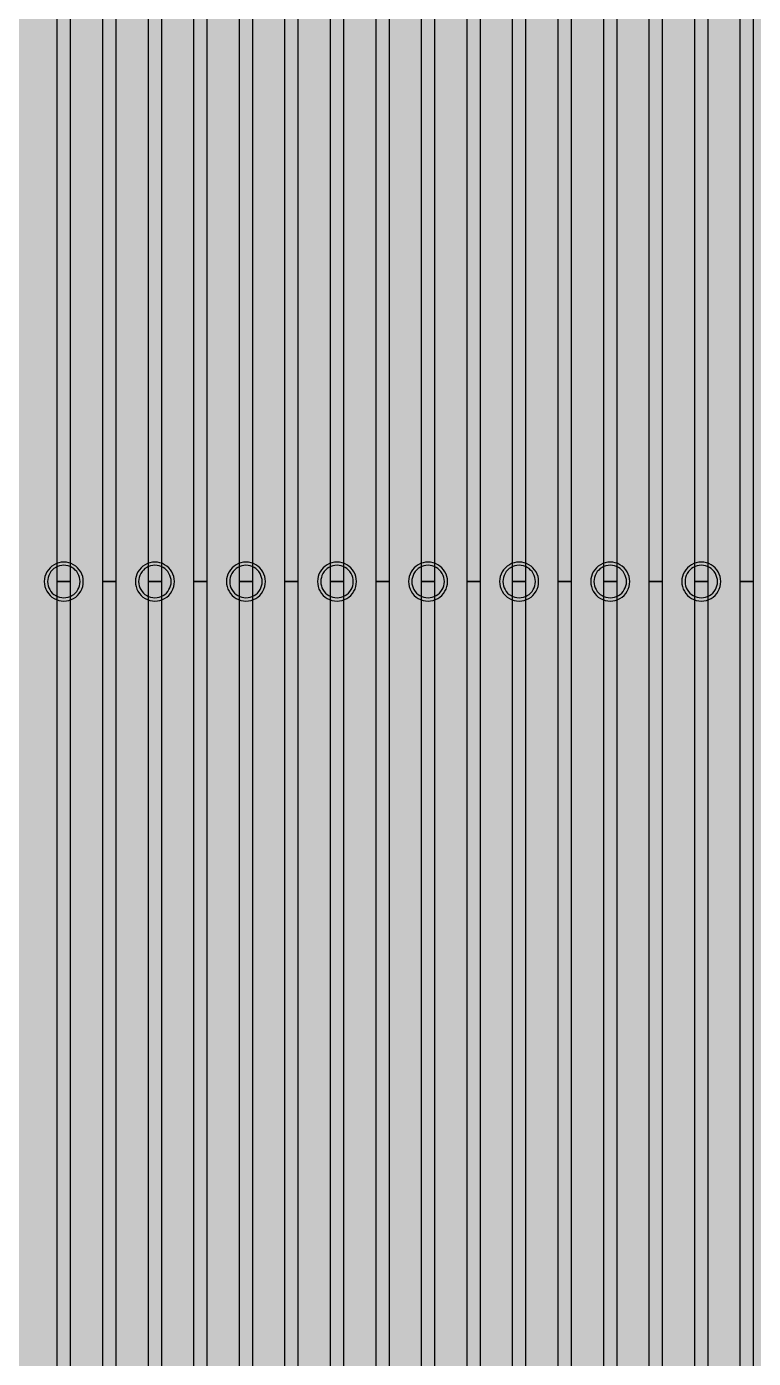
# Model space of a CAD drawing. Header units: metres. Extents: x -7231 to 10969, y -37556 to 1873.
# Drawn here: x 2965.8 to 3077.5, y -16751.3 to -16546.6 of the extents above; entities that cross this region are included whole.
import ezdxf

# ---------------------------------------------------------------- set-up
doc = ezdxf.new("R2010")
doc.units = ezdxf.units.M
for name, color, linetype in [('Metal1', 4, 'CONTINUOUS'), ('Metal2', 3, 'CONTINUOUS'), ('Polyimide', 7, 'CONTINUOUS')]:
    doc.layers.add(name, color=color, linetype=linetype)

msp = doc.modelspace()

# ---------------------------------------------------------------- hatches: boundary and pattern name
at = {"layer": 'Polyimide'}
msp.add_hatch(color=7, dxfattribs=at).paths.add_polyline_path([(4065.69, -468), (4066.67, -501.99), (4068.51, -535.99), (4071.41, -569.99), (4075.54, -603.99), (4081.04, -637.99), (4088.01, -671.99), (4096.52, -705.98), (4106.62, -739.98), (4118.33, -773.98), (4131.63, -807.98), (4146.49, -841.98), (4162.87, -875.98), (4180.68, -909.97), (4199.83, -943.97), (4220.22, -977.97), (4241.73, -1011.97), (4264.21, -1045.97), (4287.52, -1079.96), (4311.51, -1113.96), (4336.01, -1147.96), (4360.86, -1181.96), (4385.88, -1215.96), (4410.89, -1249.96), (4435.74, -1283.95), (4460.24, -1317.95), (4484.23, -1351.95), (4507.54, -1385.95), (4530.02, -1419.95), (4551.53, -1453.94), (4571.92, -1487.94), (4591.07, -1521.94), (4608.88, -1555.94), (4625.26, -1589.94), (4640.12, -1623.94), (4653.42, -1657.93), (4665.13, -1691.93), (4675.23, -1725.93), (4683.74, -1759.93), (4690.71, -1793.93), (4696.21, -1827.93), (4700.34, -1861.92), (4703.24, -1895.92), (4705.08, -1929.92), (4706.06, -1963.92), (4706.44, -1997.92), (4706.5, -2031.91), (4706.5, -4793.02), (4709.95, -4838.39), (4720.22, -4882.71), (4737.08, -4924.98), (4760.13, -4964.2), (4788.85, -4999.49), (4822.58, -5030.03), (4860.53, -5055.12), (4901.85, -5074.18), (4901.85, -5074.18), (4970.68, -5105.23), (5034.7, -5145.26), (5092.76, -5193.54), (5143.8, -5249.19), (5186.89, -5311.2), (5221.24, -5378.44), (5246.23, -5449.69), (5261.41, -5523.66), (5266.5, -5599), (5261.41, -5674.34), (5246.23, -5748.31), (5221.24, -5819.56), (5186.89, -5886.8), (5143.8, -5948.81), (5092.76, -6004.46), (5034.7, -6052.74), (4970.68, -6092.77), (4901.85, -6123.82), (4860.53, -6142.88), (4822.58, -6167.97), (4788.85, -6198.51), (4760.13, -6233.8), (4737.08, -6273.02), (4720.22, -6315.29), (4709.95, -6359.61), (4706.5, -6404.98), (4706.5, -9221.52), (4709.95, -9266.88), (4720.22, -9311.21), (4737.08, -9353.47), (4760.13, -9392.7), (4788.85, -9427.98), (4822.58, -9458.52), (4860.53, -9483.61), (4901.85, -9502.67), (4970.68, -9533.72), (5034.7, -9573.75), (5092.76, -9622.03), (5143.8, -9677.68), (5186.89, -9739.69), (5221.24, -9806.94), (5246.23, -9878.19), (5261.41, -9952.16), (5266.5, -10027.49), (5261.41, -10102.83), (5246.23, -10176.8), (5221.24, -10248.05), (5186.89, -10315.3), (5143.8, -10377.31), (5092.76, -10432.96), (5034.7, -10481.24), (4970.68, -10521.27), (4901.85, -10552.32), (4860.53, -10571.38), (4822.58, -10596.46), (4788.85, -10627), (4760.13, -10662.29), (4737.08, -10701.52), (4720.22, -10743.78), (4709.95, -10788.1), (4706.5, -10833.47), (4706.5, -13650.01), (4709.95, -13695.38), (4720.22, -13739.7), (4737.08, -13781.96), (4760.13, -13821.19), (4788.85, -13856.48), (4822.58, -13887.02), (4860.53, -13912.11), (4901.85, -13931.17), (4970.68, -13962.22), (5034.7, -14002.25), (5092.76, -14050.53), (5143.8, -14106.18), (5186.89, -14168.19), (5221.24, -14235.43), (5246.23, -14306.68), (5261.41, -14380.65), (5266.5, -14455.99), (5261.41, -14531.33), (5246.23, -14605.29), (5221.24, -14676.55), (5186.89, -14743.79), (5143.8, -14805.8), (5092.76, -14861.45), (5034.7, -14909.73), (4970.68, -14949.76), (4901.85, -14980.81), (4860.53, -14999.87), (4822.58, -15024.96), (4788.85, -15055.5), (4760.13, -15090.79), (4737.08, -15130.01), (4720.22, -15172.27), (4709.95, -15216.6), (4706.5, -15261.97), (4706.5, -15455.99), (4720.95, -15750.04), (4764.14, -16041.26), (4835.68, -16326.84), (4934.86, -16604.04), (5060.74, -16870.18), (5212.09, -17122.7), (5387.47, -17359.17), (5585.18, -17577.31), (5803.32, -17775.02), (6039.79, -17950.4), (6292.31, -18101.75), (6558.45, -18227.63), (6835.65, -18326.81), (7121.23, -18398.34), (7412.45, -18441.54), (7706.5, -18455.99), (9969.01, -18455.99), (10047.42, -18459.84), (10125.08, -18471.36), (10201.23, -18490.44), (10275.15, -18516.89), (10346.12, -18550.45), (10413.46, -18590.81), (10476.52, -18637.58), (10534.69, -18690.3), (10587.41, -18748.47), (10634.18, -18811.53), (10674.54, -18878.87), (10708.11, -18949.84), (10734.56, -19023.76), (10753.63, -19099.92), (10765.15, -19177.58), (10769.01, -19255.99), (10769.01, -20895.8), (10730.24, -20951.41), (10694.6, -21009.08), (10662.21, -21068.63), (10633.17, -21129.89), (10607.55, -21192.66), (10585.45, -21256.74), (10566.93, -21321.96), (10552.05, -21388.09), (10540.84, -21454.95), (10533.35, -21522.33), (10529.6, -21590.02), (10529.6, -21657.81), (10533.35, -21725.5), (10540.84, -21792.87), (10552.05, -21859.73), (10566.93, -21925.87), (10585.45, -21991.08), (10607.55, -22055.17), (10633.17, -22117.94), (10662.21, -22179.19), (10694.6, -22238.74), (10730.24, -22296.41), (10769.01, -22352.03), (10769.01, -32454.24), (10728.74, -32510.49), (10691.72, -32568.92), (10658.05, -32629.35), (10627.85, -32691.58), (10601.2, -32755.42), (10578.21, -32820.67), (10558.93, -32887.1), (10543.44, -32954.52), (10531.77, -33022.71), (10523.97, -33091.44), (10520.07, -33160.51), (10520.07, -33229.69), (10523.97, -33298.75), (10531.77, -33367.49), (10543.44, -33435.67), (10558.93, -33503.09), (10578.21, -33569.53), (10601.2, -33634.77), (10627.85, -33698.61), (10658.05, -33760.85), (10691.72, -33821.28), (10728.74, -33879.71), (10769.01, -33935.96), (10769.01, -36556), (10765.15, -36634.41), (10753.63, -36712.07), (10734.56, -36788.23), (10708.11, -36862.15), (10674.54, -36933.12), (10634.18, -37000.46), (10587.41, -37063.51), (10534.69, -37121.69), (10476.52, -37174.41), (10413.46, -37221.18), (10346.12, -37261.54), (10275.15, -37295.1), (10201.23, -37321.55), (10125.08, -37340.63), (10047.42, -37352.15), (9969.01, -37356), (-6231.01, -37356), (-6309.42, -37352.15), (-6387.08, -37340.63), (-6463.23, -37321.55), (-6537.15, -37295.1), (-6608.12, -37261.54), (-6675.46, -37221.18), (-6738.52, -37174.41), (-6796.69, -37121.69), (-6849.41, -37063.51), (-6896.18, -37000.46), (-6936.54, -36933.12), (-6970.11, -36862.15), (-6996.56, -36788.23), (-7015.63, -36712.07), (-7027.15, -36634.41), (-7031.01, -36556), (-7031.01, -33936), (-6990.74, -33879.75), (-6953.7, -33821.31), (-6920.03, -33760.88), (-6889.82, -33698.64), (-6863.18, -33634.8), (-6840.18, -33569.55), (-6820.9, -33503.11), (-6805.4, -33435.69), (-6793.74, -33367.49), (-6785.94, -33298.75), (-6782.03, -33229.68), (-6782.03, -33160.5), (-6785.94, -33091.43), (-6793.74, -33022.69), (-6805.4, -32954.5), (-6820.9, -32887.07), (-6840.18, -32820.63), (-6863.18, -32755.39), (-6889.82, -32691.54), (-6920.03, -32629.3), (-6953.7, -32568.87), (-6990.74, -32510.43), (-7031.01, -32454.18), (-7031.01, -22364.83), (-6990.74, -22308.58), (-6953.7, -22250.14), (-6920.03, -22189.71), (-6889.82, -22127.47), (-6863.18, -22063.62), (-6840.18, -21998.38), (-6820.9, -21931.94), (-6805.4, -21864.51), (-6793.74, -21796.32), (-6785.94, -21727.58), (-6782.03, -21658.51), (-6782.03, -21589.33), (-6785.94, -21520.26), (-6793.74, -21451.52), (-6805.4, -21383.32), (-6820.9, -21315.9), (-6840.18, -21249.46), (-6863.18, -21184.21), (-6889.82, -21120.37), (-6920.03, -21058.13), (-6953.7, -20997.7), (-6990.74, -20939.26), (-7031.01, -20883.01), (-7031.01, -19255.99), (-7027.15, -19177.58), (-7015.63, -19099.92), (-6996.56, -19023.76), (-6970.11, -18949.84), (-6936.54, -18878.87), (-6896.18, -18811.53), (-6849.41, -18748.47), (-6796.69, -18690.3), (-6738.52, -18637.58), (-6675.46, -18590.81), (-6608.12, -18550.45), (-6537.15, -18516.89), (-6463.23, -18490.44), (-6387.08, -18471.36), (-6309.42, -18459.84), (-6231.01, -18455.99), (-3968.5, -18455.99), (-3674.45, -18441.54), (-3383.23, -18398.34), (-3097.65, -18326.81), (-2820.45, -18227.63), (-2554.31, -18101.75), (-2301.79, -17950.4), (-2065.32, -17775.02), (-1847.18, -17577.31), (-1649.47, -17359.17), (-1474.09, -17122.7), (-1322.74, -16870.18), (-1196.86, -16604.04), (-1097.68, -16326.84), (-1026.14, -16041.26), (-982.95, -15750.04), (-968.5, -15455.99), (-968.5, -15261.97), (-971.95, -15216.6), (-982.22, -15172.27), (-999.08, -15130.01), (-1022.13, -15090.79), (-1050.85, -15055.5), (-1084.58, -15024.96), (-1122.53, -14999.87), (-1163.85, -14980.81), (-1232.68, -14949.76), (-1296.7, -14909.73), (-1354.76, -14861.45), (-1405.8, -14805.8), (-1448.89, -14743.79), (-1483.24, -14676.55), (-1508.23, -14605.29), (-1523.41, -14531.33), (-1528.5, -14455.99), (-1523.41, -14380.65), (-1508.23, -14306.68), (-1483.24, -14235.43), (-1448.89, -14168.19), (-1405.8, -14106.18), (-1354.76, -14050.53), (-1296.7, -14002.25), (-1232.68, -13962.22), (-1163.85, -13931.17), (-1122.53, -13912.11), (-1084.58, -13887.02), (-1050.85, -13856.48), (-1022.13, -13821.19), (-999.08, -13781.96), (-982.22, -13739.7), (-971.95, -13695.38), (-968.5, -13650.01), (-968.5, -12309.64), (-971.95, -12264.27), (-982.22, -12219.94), (-999.08, -12177.68), (-1022.13, -12138.46), (-1050.85, -12103.17), (-1084.58, -12072.63), (-1122.53, -12047.54), (-1163.85, -12028.48), (-1232.68, -11997.43), (-1296.7, -11957.4), (-1354.76, -11909.12), (-1405.8, -11853.47), (-1448.89, -11791.46), (-1483.24, -11724.22), (-1508.23, -11652.96), (-1523.41, -11579), (-1528.5, -11503.66), (-1523.41, -11428.32), (-1508.23, -11354.35), (-1483.24, -11283.1), (-1448.89, -11215.86), (-1405.8, -11153.85), (-1354.76, -11098.2), (-1296.7, -11049.92), (-1232.68, -11009.89), (-1163.85, -10978.84), (-1122.53, -10959.78), (-1084.58, -10934.69), (-1050.85, -10904.15), (-1022.13, -10868.86), (-999.08, -10829.63), (-982.22, -10787.37), (-971.95, -10743.05), (-968.5, -10697.68), (-968.5, -9357.31), (-971.95, -9311.94), (-982.22, -9267.62), (-999.08, -9225.35), (-1022.13, -9186.13), (-1050.85, -9150.84), (-1084.58, -9120.3), (-1122.53, -9095.21), (-1163.85, -9076.15), (-1163.85, -9076.15), (-1232.68, -9045.1), (-1296.7, -9005.07), (-1354.76, -8956.79), (-1405.8, -8901.14), (-1448.89, -8839.13), (-1483.24, -8771.89), (-1508.23, -8700.64), (-1523.41, -8626.67), (-1528.5, -8551.33), (-1523.41, -8475.99), (-1508.23, -8402.02), (-1483.24, -8330.77), (-1448.89, -8263.53), (-1405.8, -8201.52), (-1354.76, -8145.87), (-1296.7, -8097.59), (-1232.68, -8057.56), (-1163.85, -8026.51), (-1163.85, -8026.51), (-1122.53, -8007.45), (-1084.58, -7982.36), (-1050.85, -7951.82), (-1022.13, -7916.53), (-999.08, -7877.31), (-982.22, -7835.04), (-971.95, -7790.72), (-968.5, -7745.35), (-968.5, -6404.98), (-971.95, -6359.61), (-982.22, -6315.29), (-999.08, -6273.02), (-1022.13, -6233.8), (-1050.85, -6198.51), (-1084.58, -6167.97), (-1122.53, -6142.88), (-1163.85, -6123.82), (-1163.85, -6123.82), (-1232.68, -6092.77), (-1296.7, -6052.74), (-1354.76, -6004.46), (-1405.8, -5948.81), (-1448.89, -5886.8), (-1483.24, -5819.56), (-1508.23, -5748.31), (-1523.41, -5674.34), (-1528.5, -5599), (-1523.41, -5523.66), (-1508.23, -5449.69), (-1483.24, -5378.44), (-1448.89, -5311.2), (-1405.8, -5249.19), (-1354.76, -5193.54), (-1296.7, -5145.26), (-1232.68, -5105.23), (-1163.85, -5074.18), (-1163.85, -5074.18), (-1122.53, -5055.12), (-1084.58, -5030.03), (-1050.85, -4999.49), (-1022.13, -4964.2), (-999.08, -4924.98), (-982.22, -4882.71), (-971.95, -4838.39), (-968.5, -4793.02), (-968.5, -2031.91), (-968.44, -1997.92), (-968.06, -1963.92), (-967.05, -1929.92), (-965.18, -1895.92), (-962.22, -1861.92), (-958.01, -1827.93), (-952.41, -1793.93), (-945.31, -1759.93), (-936.64, -1725.93), (-926.35, -1691.93), (-914.43, -1657.93), (-900.88, -1623.94), (-885.74, -1589.94), (-869.05, -1555.94), (-850.91, -1521.94), (-831.4, -1487.94), (-810.63, -1453.94), (-788.72, -1419.95), (-765.82, -1385.95), (-742.07, -1351.95), (-717.63, -1317.95), (-692.67, -1283.95), (-667.36, -1249.96), (-641.88, -1215.96), (-616.39, -1181.96), (-591.08, -1147.96), (-566.12, -1113.96), (-541.68, -1079.96), (-517.93, -1045.97), (-495.03, -1011.97), (-473.12, -977.97), (-452.35, -943.97), (-432.84, -909.97), (-414.7, -875.98), (-398.01, -841.98), (-382.87, -807.98), (-369.32, -773.98), (-357.4, -739.98), (-347.11, -705.98), (-338.44, -671.99), (-331.34, -637.99), (-325.74, -603.99), (-321.53, -569.99), (-318.57, -535.99), (-316.7, -501.99), (-315.69, -468), (-315.31, -434), (-315.25, -400), (-315.25, 401), (-315.25, 451), (-315.25, 1644), (-270.25, 1644), (-270.03, 1637.13), (-269.35, 1630.29), (-268.23, 1623.52), (-266.67, 1616.82), (-264.68, 1610.25), (-262.26, 1603.82), (-259.42, 1597.56), (-256.18, 1591.5), (-252.55, 1585.67), (-248.55, 1580.08), (-244.19, 1574.77), (-239.5, 1569.75), (-234.48, 1565.06), (-229.17, 1560.7), (-223.58, 1556.7), (-217.75, 1553.07), (-211.69, 1549.83), (-205.43, 1546.99), (-199, 1544.57), (-192.43, 1542.58), (-185.73, 1541.02), (-178.96, 1539.9), (-172.12, 1539.22), (-165.25, 1539), (-158.38, 1539.22), (-151.54, 1539.9), (-144.77, 1541.02), (-138.07, 1542.58), (-131.5, 1544.57), (-125.07, 1546.99), (-118.81, 1549.83), (-112.75, 1553.07), (-106.92, 1556.7), (-101.33, 1560.7), (-96.02, 1565.06), (-91, 1569.75), (-86.31, 1574.77), (-81.95, 1580.08), (-77.95, 1585.67), (-74.32, 1591.5), (-71.08, 1597.56), (-68.24, 1603.82), (-65.82, 1610.25), (-63.83, 1616.82), (-62.27, 1623.52), (-61.15, 1630.29), (-60.47, 1637.13), (-60.25, 1644), (1853, 1644), (1853, 1573), (3815.25, 1573), (3815.46, 1579.54), (3816.11, 1586.05), (3817.17, 1592.51), (3818.66, 1598.88), (3820.56, 1605.14), (3822.86, 1611.27), (3825.56, 1617.23), (3828.65, 1623), (3832.1, 1628.56), (3835.91, 1633.88), (3840.07, 1638.93), (3844.54, 1643.71), (3849.32, 1648.18), (3854.37, 1652.34), (3859.69, 1656.15), (3865.25, 1659.6), (3871.02, 1662.69), (3876.98, 1665.39), (3883.11, 1667.69), (3889.37, 1669.59), (3895.74, 1671.08), (3902.2, 1672.14), (3908.71, 1672.79), (3915.25, 1673), (3921.79, 1672.79), (3928.3, 1672.14), (3934.76, 1671.08), (3941.13, 1669.59), (3947.39, 1667.69), (3953.52, 1665.39), (3959.48, 1662.69), (3965.25, 1659.6), (3970.81, 1656.15), (3976.13, 1652.34), (3981.18, 1648.18), (3985.96, 1643.71), (3990.43, 1638.93), (3994.59, 1633.88), (3998.4, 1628.56), (4001.85, 1623), (4004.94, 1617.23), (4007.64, 1611.27), (4009.94, 1605.14), (4011.84, 1598.88), (4013.33, 1592.51), (4014.39, 1586.05), (4015.04, 1579.54), (4015.25, 1573), (4065.25, 1573), (4065.25, 451), (4065.25, 401), (4065.25, -400), (4065.31, -434), (4065.69, -468)])

# ---------------------------------------------------------------- linework, layer by layer
at = {"layer": 'Metal1'}
for points in [[(2972.5, -2031.76), (2972.5, -16631.91), (2970.5, -16631.91), (2970.5, -2032.07)], [(2979.5, -2031.76), (2979.5, -16631.91), (2977.5, -16631.91), (2977.5, -2032.07)], [(2986.5, -2031.76), (2986.5, -16631.91), (2984.5, -16631.91), (2984.5, -2032.07)], [(2993.5, -2031.76), (2993.5, -16631.91), (2991.5, -16631.91), (2991.5, -2032.07)], [(3000.5, -2031.76), (3000.5, -16631.91), (2998.5, -16631.91), (2998.5, -2032.07)], [(3007.5, -2031.76), (3007.5, -16631.91), (3005.5, -16631.91), (3005.5, -2032.07)], [(3014.5, -2031.75), (3014.5, -16631.91), (3012.5, -16631.91), (3012.5, -2032.08)], [(3021.5, -2031.75), (3021.5, -16631.91), (3019.5, -16631.91), (3019.5, -2032.08)], [(3028.5, -2031.75), (3028.5, -16631.91), (3026.5, -16631.91), (3026.5, -2032.08)], [(3035.5, -2031.75), (3035.5, -16631.91), (3033.5, -16631.91), (3033.5, -2032.08)], [(3042.5, -2031.75), (3042.5, -16631.91), (3040.5, -16631.91), (3040.5, -2032.08)], [(3049.5, -2031.75), (3049.5, -16631.91), (3047.5, -16631.91), (3047.5, -2032.08)], [(3056.5, -2031.75), (3056.5, -16631.91), (3054.5, -16631.91), (3054.5, -2032.08)], [(3063.5, -2031.75), (3063.5, -16631.91), (3061.5, -16631.91), (3061.5, -2032.08)], [(3070.5, -2031.75), (3070.5, -16631.91), (3068.5, -16631.91), (3068.5, -2032.08)], [(3077.5, -2031.75), (3077.5, -16631.91), (3075.5, -16631.91), (3075.5, -2032.08)], [(2907.06, -17789.01), (2917.14, -17766.51), (2927.21, -17744.01), (2937.29, -17721.51), (2947.36, -17699.01), (2957.44, -17676.51), (2967.51, -17654.01), (2973.51, -17640.6), (2977.5, -17621.95), (2977.5, -16631.91), (2979.5, -16631.91), (2979.5, -17622.16), (2975.43, -17641.23), (2969.34, -17654.82), (2959.26, -17677.32), (2949.19, -17699.83), (2939.11, -17722.33), (2929.04, -17744.83), (2918.96, -17767.33), (2908.89, -17789.83)], [(2920.17, -17789.01), (2930.38, -17766.51), (2940.58, -17744.01), (2950.78, -17721.5), (2960.98, -17699), (2971.18, -17676.5), (2981.39, -17654), (2987.46, -17640.6), (2991.5, -17621.93), (2991.5, -16631.91), (2993.5, -16631.91), (2993.5, -17622.14), (2989.37, -17641.23), (2983.21, -17654.83), (2973.01, -17677.33), (2962.8, -17699.83), (2952.6, -17722.33), (2942.4, -17744.83), (2932.2, -17767.33), (2921.99, -17789.83)], [(2933.29, -17789), (2943.61, -17766.5), (2953.94, -17744), (2964.27, -17721.5), (2974.6, -17699), (2984.93, -17676.5), (2995.26, -17654), (3001.41, -17640.6), (3005.5, -17621.9), (3005.5, -16631.91), (3007.5, -16631.91), (3007.5, -17622.12), (3003.32, -17641.23), (2997.08, -17654.83), (2986.75, -17677.33), (2976.42, -17699.83), (2966.09, -17722.33), (2955.76, -17744.84), (2945.43, -17767.34), (2935.1, -17789.84)], [(2946.4, -17789), (2956.85, -17766.5), (2967.31, -17744), (2977.77, -17721.5), (2988.22, -17699), (2998.68, -17676.49), (3009.14, -17653.99), (3015.36, -17640.59), (3019.5, -17621.88), (3019.5, -16631.91), (3021.5, -16631.91), (3021.5, -17622.1), (3017.27, -17641.24), (3010.95, -17654.84), (3000.49, -17677.34), (2990.04, -17699.84), (2979.58, -17722.34), (2969.12, -17744.84), (2958.67, -17767.34), (2948.21, -17789.84)], [(2959.51, -17788.99), (2970.09, -17766.49), (2980.68, -17743.99), (2991.26, -17721.49), (3001.84, -17698.99), (3012.43, -17676.49), (3023.01, -17653.99), (3029.31, -17640.59), (3033.5, -17621.86), (3033.5, -16631.91), (3035.5, -16631.91), (3035.5, -17622.08), (3031.22, -17641.24), (3024.82, -17654.84), (3014.24, -17677.34), (3003.65, -17699.84), (2993.07, -17722.34), (2982.49, -17744.84), (2971.9, -17767.34), (2961.32, -17789.85)], [(2972.62, -17788.99), (2983.33, -17766.49), (2994.04, -17743.99), (3004.75, -17721.49), (3015.46, -17698.99), (3026.18, -17676.49), (3036.89, -17653.99), (3043.26, -17640.59), (3047.5, -17621.84), (3047.5, -16631.91), (3049.5, -16631.91), (3049.5, -17622.06), (3045.17, -17641.24), (3038.69, -17654.85), (3027.98, -17677.35), (3017.27, -17699.85), (3006.56, -17722.35), (2995.85, -17744.85), (2985.14, -17767.35), (2974.43, -17789.85)], [(2985.73, -17788.99), (2996.57, -17766.48), (3007.41, -17743.98), (3018.25, -17721.48), (3029.09, -17698.98), (3039.92, -17676.48), (3050.76, -17653.98), (3057.21, -17640.58), (3061.5, -17621.81), (3061.5, -16631.91), (3063.5, -16631.91), (3063.5, -17622.04), (3059.11, -17641.25), (3052.56, -17654.85), (3041.72, -17677.35), (3030.89, -17699.85), (3020.05, -17722.35), (3009.21, -17744.85), (2998.37, -17767.35), (2987.54, -17789.85)], [(2998.85, -17788.98), (3009.81, -17766.48), (3020.78, -17743.98), (3031.74, -17721.48), (3042.71, -17698.98), (3053.67, -17676.48), (3064.64, -17653.98), (3071.17, -17640.58), (3075.5, -17621.79), (3075.5, -16631.91), (3077.5, -16631.91), (3077.5, -17622.02), (3073.06, -17641.25), (3066.43, -17654.85), (3055.47, -17677.35), (3044.5, -17699.85), (3033.54, -17722.36), (3022.57, -17744.86), (3011.61, -17767.36), (3000.64, -17789.86)]]:
    msp.add_lwpolyline(points, dxfattribs=at)
for points in [[(2974.5, -16631.91), (2974.47, -16631.52), (2974.4, -16631.14), (2974.27, -16630.77), (2974.1, -16630.41), (2973.88, -16630.09), (2973.62, -16629.79), (2973.33, -16629.53), (2973, -16629.32), (2972.65, -16629.14), (2972.28, -16629.02), (2971.89, -16628.94), (2971.5, -16628.91), (2971.11, -16628.94), (2970.72, -16629.02), (2970.35, -16629.14), (2970, -16629.32), (2969.67, -16629.53), (2969.38, -16629.79), (2969.12, -16630.09), (2968.9, -16630.41), (2968.73, -16630.77), (2968.6, -16631.14), (2968.53, -16631.52), (2968.5, -16631.91), (2968.53, -16632.31), (2968.6, -16632.69), (2968.73, -16633.06), (2968.9, -16633.41), (2969.12, -16633.74), (2969.38, -16634.04), (2969.67, -16634.29), (2970, -16634.51), (2970.35, -16634.69), (2970.72, -16634.81), (2971.11, -16634.89), (2971.5, -16634.91), (2971.89, -16634.89), (2972.28, -16634.81), (2972.65, -16634.69), (2973, -16634.51), (2973.33, -16634.29), (2973.62, -16634.04), (2973.88, -16633.74), (2974.1, -16633.41), (2974.27, -16633.06), (2974.4, -16632.69), (2974.47, -16632.31), (2974.5, -16631.91)], [(2988.5, -16631.91), (2988.47, -16631.52), (2988.4, -16631.14), (2988.27, -16630.77), (2988.1, -16630.41), (2987.88, -16630.09), (2987.62, -16629.79), (2987.33, -16629.53), (2987, -16629.32), (2986.65, -16629.14), (2986.28, -16629.02), (2985.89, -16628.94), (2985.5, -16628.91), (2985.11, -16628.94), (2984.72, -16629.02), (2984.35, -16629.14), (2984, -16629.32), (2983.67, -16629.53), (2983.38, -16629.79), (2983.12, -16630.09), (2982.9, -16630.41), (2982.73, -16630.77), (2982.6, -16631.14), (2982.53, -16631.52), (2982.5, -16631.91), (2982.53, -16632.31), (2982.6, -16632.69), (2982.73, -16633.06), (2982.9, -16633.41), (2983.12, -16633.74), (2983.38, -16634.04), (2983.67, -16634.29), (2984, -16634.51), (2984.35, -16634.69), (2984.72, -16634.81), (2985.11, -16634.89), (2985.5, -16634.91), (2985.89, -16634.89), (2986.28, -16634.81), (2986.65, -16634.69), (2987, -16634.51), (2987.33, -16634.29), (2987.62, -16634.04), (2987.88, -16633.74), (2988.1, -16633.41), (2988.27, -16633.06), (2988.4, -16632.69), (2988.47, -16632.31), (2988.5, -16631.91)], [(3002.5, -16631.91), (3002.47, -16631.52), (3002.4, -16631.14), (3002.27, -16630.77), (3002.1, -16630.41), (3001.88, -16630.09), (3001.62, -16629.79), (3001.33, -16629.53), (3001, -16629.32), (3000.65, -16629.14), (3000.28, -16629.02), (2999.89, -16628.94), (2999.5, -16628.91), (2999.11, -16628.94), (2998.72, -16629.02), (2998.35, -16629.14), (2998, -16629.32), (2997.67, -16629.53), (2997.38, -16629.79), (2997.12, -16630.09), (2996.9, -16630.41), (2996.73, -16630.77), (2996.6, -16631.14), (2996.53, -16631.52), (2996.5, -16631.91), (2996.53, -16632.31), (2996.6, -16632.69), (2996.73, -16633.06), (2996.9, -16633.41), (2997.12, -16633.74), (2997.38, -16634.04), (2997.67, -16634.29), (2998, -16634.51), (2998.35, -16634.69), (2998.72, -16634.81), (2999.11, -16634.89), (2999.5, -16634.91), (2999.89, -16634.89), (3000.28, -16634.81), (3000.65, -16634.69), (3001, -16634.51), (3001.33, -16634.29), (3001.62, -16634.04), (3001.88, -16633.74), (3002.1, -16633.41), (3002.27, -16633.06), (3002.4, -16632.69), (3002.47, -16632.31), (3002.5, -16631.91)], [(3016.5, -16631.91), (3016.47, -16631.52), (3016.4, -16631.14), (3016.27, -16630.77), (3016.1, -16630.41), (3015.88, -16630.09), (3015.62, -16629.79), (3015.33, -16629.53), (3015, -16629.32), (3014.65, -16629.14), (3014.28, -16629.02), (3013.89, -16628.94), (3013.5, -16628.91), (3013.11, -16628.94), (3012.72, -16629.02), (3012.35, -16629.14), (3012, -16629.32), (3011.67, -16629.53), (3011.38, -16629.79), (3011.12, -16630.09), (3010.9, -16630.41), (3010.73, -16630.77), (3010.6, -16631.14), (3010.53, -16631.52), (3010.5, -16631.91), (3010.53, -16632.31), (3010.6, -16632.69), (3010.73, -16633.06), (3010.9, -16633.41), (3011.12, -16633.74), (3011.38, -16634.04), (3011.67, -16634.29), (3012, -16634.51), (3012.35, -16634.69), (3012.72, -16634.81), (3013.11, -16634.89), (3013.5, -16634.91), (3013.89, -16634.89), (3014.28, -16634.81), (3014.65, -16634.69), (3015, -16634.51), (3015.33, -16634.29), (3015.62, -16634.04), (3015.88, -16633.74), (3016.1, -16633.41), (3016.27, -16633.06), (3016.4, -16632.69), (3016.47, -16632.31), (3016.5, -16631.91)], [(3030.5, -16631.91), (3030.47, -16631.52), (3030.4, -16631.14), (3030.27, -16630.77), (3030.1, -16630.41), (3029.88, -16630.09), (3029.62, -16629.79), (3029.33, -16629.53), (3029, -16629.32), (3028.65, -16629.14), (3028.28, -16629.02), (3027.89, -16628.94), (3027.5, -16628.91), (3027.11, -16628.94), (3026.72, -16629.02), (3026.35, -16629.14), (3026, -16629.32), (3025.67, -16629.53), (3025.38, -16629.79), (3025.12, -16630.09), (3024.9, -16630.41), (3024.73, -16630.77), (3024.6, -16631.14), (3024.53, -16631.52), (3024.5, -16631.91), (3024.53, -16632.31), (3024.6, -16632.69), (3024.73, -16633.06), (3024.9, -16633.41), (3025.12, -16633.74), (3025.38, -16634.04), (3025.67, -16634.29), (3026, -16634.51), (3026.35, -16634.69), (3026.72, -16634.81), (3027.11, -16634.89), (3027.5, -16634.91), (3027.89, -16634.89), (3028.28, -16634.81), (3028.65, -16634.69), (3029, -16634.51), (3029.33, -16634.29), (3029.62, -16634.04), (3029.88, -16633.74), (3030.1, -16633.41), (3030.27, -16633.06), (3030.4, -16632.69), (3030.47, -16632.31), (3030.5, -16631.91)], [(3044.5, -16631.91), (3044.47, -16631.52), (3044.4, -16631.14), (3044.27, -16630.77), (3044.1, -16630.41), (3043.88, -16630.09), (3043.62, -16629.79), (3043.33, -16629.53), (3043, -16629.32), (3042.65, -16629.14), (3042.28, -16629.02), (3041.89, -16628.94), (3041.5, -16628.91), (3041.11, -16628.94), (3040.72, -16629.02), (3040.35, -16629.14), (3040, -16629.32), (3039.67, -16629.53), (3039.38, -16629.79), (3039.12, -16630.09), (3038.9, -16630.41), (3038.73, -16630.77), (3038.6, -16631.14), (3038.53, -16631.52), (3038.5, -16631.91), (3038.53, -16632.31), (3038.6, -16632.69), (3038.73, -16633.06), (3038.9, -16633.41), (3039.12, -16633.74), (3039.38, -16634.04), (3039.67, -16634.29), (3040, -16634.51), (3040.35, -16634.69), (3040.72, -16634.81), (3041.11, -16634.89), (3041.5, -16634.91), (3041.89, -16634.89), (3042.28, -16634.81), (3042.65, -16634.69), (3043, -16634.51), (3043.33, -16634.29), (3043.62, -16634.04), (3043.88, -16633.74), (3044.1, -16633.41), (3044.27, -16633.06), (3044.4, -16632.69), (3044.47, -16632.31), (3044.5, -16631.91)], [(3058.5, -16631.91), (3058.47, -16631.52), (3058.4, -16631.14), (3058.27, -16630.77), (3058.1, -16630.41), (3057.88, -16630.09), (3057.62, -16629.79), (3057.33, -16629.53), (3057, -16629.32), (3056.65, -16629.14), (3056.28, -16629.02), (3055.89, -16628.94), (3055.5, -16628.91), (3055.11, -16628.94), (3054.72, -16629.02), (3054.35, -16629.14), (3054, -16629.32), (3053.67, -16629.53), (3053.38, -16629.79), (3053.12, -16630.09), (3052.9, -16630.41), (3052.73, -16630.77), (3052.6, -16631.14), (3052.53, -16631.52), (3052.5, -16631.91), (3052.53, -16632.31), (3052.6, -16632.69), (3052.73, -16633.06), (3052.9, -16633.41), (3053.12, -16633.74), (3053.38, -16634.04), (3053.67, -16634.29), (3054, -16634.51), (3054.35, -16634.69), (3054.72, -16634.81), (3055.11, -16634.89), (3055.5, -16634.91), (3055.89, -16634.89), (3056.28, -16634.81), (3056.65, -16634.69), (3057, -16634.51), (3057.33, -16634.29), (3057.62, -16634.04), (3057.88, -16633.74), (3058.1, -16633.41), (3058.27, -16633.06), (3058.4, -16632.69), (3058.47, -16632.31), (3058.5, -16631.91)], [(3072.5, -16631.91), (3072.47, -16631.52), (3072.4, -16631.14), (3072.27, -16630.77), (3072.1, -16630.41), (3071.88, -16630.09), (3071.62, -16629.79), (3071.33, -16629.53), (3071, -16629.32), (3070.65, -16629.14), (3070.28, -16629.02), (3069.89, -16628.94), (3069.5, -16628.91), (3069.11, -16628.94), (3068.72, -16629.02), (3068.35, -16629.14), (3068, -16629.32), (3067.67, -16629.53), (3067.38, -16629.79), (3067.12, -16630.09), (3066.9, -16630.41), (3066.73, -16630.77), (3066.6, -16631.14), (3066.53, -16631.52), (3066.5, -16631.91), (3066.53, -16632.31), (3066.6, -16632.69), (3066.73, -16633.06), (3066.9, -16633.41), (3067.12, -16633.74), (3067.38, -16634.04), (3067.67, -16634.29), (3068, -16634.51), (3068.35, -16634.69), (3068.72, -16634.81), (3069.11, -16634.89), (3069.5, -16634.91), (3069.89, -16634.89), (3070.28, -16634.81), (3070.65, -16634.69), (3071, -16634.51), (3071.33, -16634.29), (3071.62, -16634.04), (3071.88, -16633.74), (3072.1, -16633.41), (3072.27, -16633.06), (3072.4, -16632.69), (3072.47, -16632.31), (3072.5, -16631.91)]]:
    msp.add_lwpolyline(points, close=True, dxfattribs=at)
at = {"layer": 'Metal2'}
for points in [[(2974.5, -16631.91), (2974.47, -16631.52), (2974.4, -16631.14), (2974.27, -16630.77), (2974.1, -16630.41), (2973.88, -16630.09), (2973.62, -16629.79), (2973.33, -16629.53), (2973, -16629.32), (2972.65, -16629.14), (2972.28, -16629.02), (2971.89, -16628.94), (2971.5, -16628.91), (2971.11, -16628.94), (2970.72, -16629.02), (2970.35, -16629.14), (2970, -16629.32), (2969.67, -16629.53), (2969.38, -16629.79), (2969.12, -16630.09), (2968.9, -16630.41), (2968.73, -16630.77), (2968.6, -16631.14), (2968.53, -16631.52), (2968.5, -16631.91), (2968.53, -16632.31), (2968.6, -16632.69), (2968.73, -16633.06), (2968.9, -16633.41), (2969.12, -16633.74), (2969.38, -16634.04), (2969.67, -16634.29), (2970, -16634.51), (2970.35, -16634.69), (2970.72, -16634.81), (2971.11, -16634.89), (2971.5, -16634.91), (2971.89, -16634.89), (2972.28, -16634.81), (2972.65, -16634.69), (2973, -16634.51), (2973.33, -16634.29), (2973.62, -16634.04), (2973.88, -16633.74), (2974.1, -16633.41), (2974.27, -16633.06), (2974.4, -16632.69), (2974.47, -16632.31), (2974.5, -16631.91)], [(2988.5, -16631.91), (2988.47, -16631.52), (2988.4, -16631.14), (2988.27, -16630.77), (2988.1, -16630.41), (2987.88, -16630.09), (2987.62, -16629.79), (2987.33, -16629.53), (2987, -16629.32), (2986.65, -16629.14), (2986.28, -16629.02), (2985.89, -16628.94), (2985.5, -16628.91), (2985.11, -16628.94), (2984.72, -16629.02), (2984.35, -16629.14), (2984, -16629.32), (2983.67, -16629.53), (2983.38, -16629.79), (2983.12, -16630.09), (2982.9, -16630.41), (2982.73, -16630.77), (2982.6, -16631.14), (2982.53, -16631.52), (2982.5, -16631.91), (2982.53, -16632.31), (2982.6, -16632.69), (2982.73, -16633.06), (2982.9, -16633.41), (2983.12, -16633.74), (2983.38, -16634.04), (2983.67, -16634.29), (2984, -16634.51), (2984.35, -16634.69), (2984.72, -16634.81), (2985.11, -16634.89), (2985.5, -16634.91), (2985.89, -16634.89), (2986.28, -16634.81), (2986.65, -16634.69), (2987, -16634.51), (2987.33, -16634.29), (2987.62, -16634.04), (2987.88, -16633.74), (2988.1, -16633.41), (2988.27, -16633.06), (2988.4, -16632.69), (2988.47, -16632.31), (2988.5, -16631.91)], [(3002.5, -16631.91), (3002.47, -16631.52), (3002.4, -16631.14), (3002.27, -16630.77), (3002.1, -16630.41), (3001.88, -16630.09), (3001.62, -16629.79), (3001.33, -16629.53), (3001, -16629.32), (3000.65, -16629.14), (3000.28, -16629.02), (2999.89, -16628.94), (2999.5, -16628.91), (2999.11, -16628.94), (2998.72, -16629.02), (2998.35, -16629.14), (2998, -16629.32), (2997.67, -16629.53), (2997.38, -16629.79), (2997.12, -16630.09), (2996.9, -16630.41), (2996.73, -16630.77), (2996.6, -16631.14), (2996.53, -16631.52), (2996.5, -16631.91), (2996.53, -16632.31), (2996.6, -16632.69), (2996.73, -16633.06), (2996.9, -16633.41), (2997.12, -16633.74), (2997.38, -16634.04), (2997.67, -16634.29), (2998, -16634.51), (2998.35, -16634.69), (2998.72, -16634.81), (2999.11, -16634.89), (2999.5, -16634.91), (2999.89, -16634.89), (3000.28, -16634.81), (3000.65, -16634.69), (3001, -16634.51), (3001.33, -16634.29), (3001.62, -16634.04), (3001.88, -16633.74), (3002.1, -16633.41), (3002.27, -16633.06), (3002.4, -16632.69), (3002.47, -16632.31), (3002.5, -16631.91)], [(3016.5, -16631.91), (3016.47, -16631.52), (3016.4, -16631.14), (3016.27, -16630.77), (3016.1, -16630.41), (3015.88, -16630.09), (3015.62, -16629.79), (3015.33, -16629.53), (3015, -16629.32), (3014.65, -16629.14), (3014.28, -16629.02), (3013.89, -16628.94), (3013.5, -16628.91), (3013.11, -16628.94), (3012.72, -16629.02), (3012.35, -16629.14), (3012, -16629.32), (3011.67, -16629.53), (3011.38, -16629.79), (3011.12, -16630.09), (3010.9, -16630.41), (3010.73, -16630.77), (3010.6, -16631.14), (3010.53, -16631.52), (3010.5, -16631.91), (3010.53, -16632.31), (3010.6, -16632.69), (3010.73, -16633.06), (3010.9, -16633.41), (3011.12, -16633.74), (3011.38, -16634.04), (3011.67, -16634.29), (3012, -16634.51), (3012.35, -16634.69), (3012.72, -16634.81), (3013.11, -16634.89), (3013.5, -16634.91), (3013.89, -16634.89), (3014.28, -16634.81), (3014.65, -16634.69), (3015, -16634.51), (3015.33, -16634.29), (3015.62, -16634.04), (3015.88, -16633.74), (3016.1, -16633.41), (3016.27, -16633.06), (3016.4, -16632.69), (3016.47, -16632.31), (3016.5, -16631.91)], [(3030.5, -16631.91), (3030.47, -16631.52), (3030.4, -16631.14), (3030.27, -16630.77), (3030.1, -16630.41), (3029.88, -16630.09), (3029.62, -16629.79), (3029.33, -16629.53), (3029, -16629.32), (3028.65, -16629.14), (3028.28, -16629.02), (3027.89, -16628.94), (3027.5, -16628.91), (3027.11, -16628.94), (3026.72, -16629.02), (3026.35, -16629.14), (3026, -16629.32), (3025.67, -16629.53), (3025.38, -16629.79), (3025.12, -16630.09), (3024.9, -16630.41), (3024.73, -16630.77), (3024.6, -16631.14), (3024.53, -16631.52), (3024.5, -16631.91), (3024.53, -16632.31), (3024.6, -16632.69), (3024.73, -16633.06), (3024.9, -16633.41), (3025.12, -16633.74), (3025.38, -16634.04), (3025.67, -16634.29), (3026, -16634.51), (3026.35, -16634.69), (3026.72, -16634.81), (3027.11, -16634.89), (3027.5, -16634.91), (3027.89, -16634.89), (3028.28, -16634.81), (3028.65, -16634.69), (3029, -16634.51), (3029.33, -16634.29), (3029.62, -16634.04), (3029.88, -16633.74), (3030.1, -16633.41), (3030.27, -16633.06), (3030.4, -16632.69), (3030.47, -16632.31), (3030.5, -16631.91)], [(3044.5, -16631.91), (3044.47, -16631.52), (3044.4, -16631.14), (3044.27, -16630.77), (3044.1, -16630.41), (3043.88, -16630.09), (3043.62, -16629.79), (3043.33, -16629.53), (3043, -16629.32), (3042.65, -16629.14), (3042.28, -16629.02), (3041.89, -16628.94), (3041.5, -16628.91), (3041.11, -16628.94), (3040.72, -16629.02), (3040.35, -16629.14), (3040, -16629.32), (3039.67, -16629.53), (3039.38, -16629.79), (3039.12, -16630.09), (3038.9, -16630.41), (3038.73, -16630.77), (3038.6, -16631.14), (3038.53, -16631.52), (3038.5, -16631.91), (3038.53, -16632.31), (3038.6, -16632.69), (3038.73, -16633.06), (3038.9, -16633.41), (3039.12, -16633.74), (3039.38, -16634.04), (3039.67, -16634.29), (3040, -16634.51), (3040.35, -16634.69), (3040.72, -16634.81), (3041.11, -16634.89), (3041.5, -16634.91), (3041.89, -16634.89), (3042.28, -16634.81), (3042.65, -16634.69), (3043, -16634.51), (3043.33, -16634.29), (3043.62, -16634.04), (3043.88, -16633.74), (3044.1, -16633.41), (3044.27, -16633.06), (3044.4, -16632.69), (3044.47, -16632.31), (3044.5, -16631.91)], [(3058.5, -16631.91), (3058.47, -16631.52), (3058.4, -16631.14), (3058.27, -16630.77), (3058.1, -16630.41), (3057.88, -16630.09), (3057.62, -16629.79), (3057.33, -16629.53), (3057, -16629.32), (3056.65, -16629.14), (3056.28, -16629.02), (3055.89, -16628.94), (3055.5, -16628.91), (3055.11, -16628.94), (3054.72, -16629.02), (3054.35, -16629.14), (3054, -16629.32), (3053.67, -16629.53), (3053.38, -16629.79), (3053.12, -16630.09), (3052.9, -16630.41), (3052.73, -16630.77), (3052.6, -16631.14), (3052.53, -16631.52), (3052.5, -16631.91), (3052.53, -16632.31), (3052.6, -16632.69), (3052.73, -16633.06), (3052.9, -16633.41), (3053.12, -16633.74), (3053.38, -16634.04), (3053.67, -16634.29), (3054, -16634.51), (3054.35, -16634.69), (3054.72, -16634.81), (3055.11, -16634.89), (3055.5, -16634.91), (3055.89, -16634.89), (3056.28, -16634.81), (3056.65, -16634.69), (3057, -16634.51), (3057.33, -16634.29), (3057.62, -16634.04), (3057.88, -16633.74), (3058.1, -16633.41), (3058.27, -16633.06), (3058.4, -16632.69), (3058.47, -16632.31), (3058.5, -16631.91)], [(3072.5, -16631.91), (3072.47, -16631.52), (3072.4, -16631.14), (3072.27, -16630.77), (3072.1, -16630.41), (3071.88, -16630.09), (3071.62, -16629.79), (3071.33, -16629.53), (3071, -16629.32), (3070.65, -16629.14), (3070.28, -16629.02), (3069.89, -16628.94), (3069.5, -16628.91), (3069.11, -16628.94), (3068.72, -16629.02), (3068.35, -16629.14), (3068, -16629.32), (3067.67, -16629.53), (3067.38, -16629.79), (3067.12, -16630.09), (3066.9, -16630.41), (3066.73, -16630.77), (3066.6, -16631.14), (3066.53, -16631.52), (3066.5, -16631.91), (3066.53, -16632.31), (3066.6, -16632.69), (3066.73, -16633.06), (3066.9, -16633.41), (3067.12, -16633.74), (3067.38, -16634.04), (3067.67, -16634.29), (3068, -16634.51), (3068.35, -16634.69), (3068.72, -16634.81), (3069.11, -16634.89), (3069.5, -16634.91), (3069.89, -16634.89), (3070.28, -16634.81), (3070.65, -16634.69), (3071, -16634.51), (3071.33, -16634.29), (3071.62, -16634.04), (3071.88, -16633.74), (3072.1, -16633.41), (3072.27, -16633.06), (3072.4, -16632.69), (3072.47, -16632.31), (3072.5, -16631.91)]]:
    msp.add_lwpolyline(points, close=True, dxfattribs=at)
for points in [[(2900.5, -17789.01), (2910.52, -17766.51), (2920.53, -17744.01), (2930.54, -17721.51), (2940.55, -17699.01), (2950.56, -17676.51), (2960.57, -17654.01), (2966.54, -17640.6), (2970.5, -17621.96), (2970.5, -16631.91), (2972.5, -16631.91), (2972.5, -17622.17), (2968.45, -17641.23), (2962.4, -17654.82), (2952.39, -17677.32), (2942.38, -17699.82), (2932.37, -17722.32), (2922.36, -17744.82), (2912.34, -17767.33), (2902.33, -17789.83)], [(2913.62, -17789.01), (2923.76, -17766.51), (2933.89, -17744.01), (2944.03, -17721.51), (2954.17, -17699.01), (2964.31, -17676.51), (2974.45, -17654), (2980.49, -17640.6), (2984.5, -17621.94), (2984.5, -16631.91), (2986.5, -16631.91), (2986.5, -17622.15), (2982.4, -17641.23), (2976.27, -17654.83), (2966.13, -17677.33), (2956, -17699.83), (2945.86, -17722.33), (2935.72, -17744.83), (2925.58, -17767.33), (2915.44, -17789.83)], [(2926.73, -17789), (2936.99, -17766.5), (2947.26, -17744), (2957.53, -17721.5), (2967.79, -17699), (2978.06, -17676.5), (2988.32, -17654), (2994.44, -17640.6), (2998.5, -17621.91), (2998.5, -16631.91), (3000.5, -16631.91), (3000.5, -17622.13), (2996.35, -17641.23), (2990.14, -17654.83), (2979.88, -17677.33), (2969.61, -17699.83), (2959.35, -17722.33), (2949.08, -17744.83), (2938.81, -17767.33), (2928.55, -17789.83)], [(2939.84, -17789), (2950.23, -17766.5), (2960.63, -17744), (2971.02, -17721.5), (2981.41, -17699), (2991.81, -17676.5), (3002.2, -17654), (3008.39, -17640.59), (3012.5, -17621.89), (3012.5, -16631.91), (3014.5, -16631.91), (3014.5, -17622.11), (3010.3, -17641.24), (3004.01, -17654.83), (2993.62, -17677.34), (2983.23, -17699.84), (2972.84, -17722.34), (2962.44, -17744.84), (2952.05, -17767.34), (2941.66, -17789.84)], [(2952.95, -17789), (2963.47, -17766.5), (2973.99, -17743.99), (2984.51, -17721.49), (2995.03, -17698.99), (3005.55, -17676.49), (3016.07, -17653.99), (3022.34, -17640.59), (3026.5, -17621.87), (3026.5, -16631.91), (3028.5, -16631.91), (3028.5, -17622.09), (3024.24, -17641.24), (3017.89, -17654.84), (3007.37, -17677.34), (2996.85, -17699.84), (2986.33, -17722.34), (2975.81, -17744.84), (2965.28, -17767.34), (2954.76, -17789.84)], [(2966.07, -17788.99), (2976.71, -17766.49), (2987.36, -17743.99), (2998.01, -17721.49), (3008.65, -17698.99), (3019.3, -17676.49), (3029.95, -17653.99), (3036.29, -17640.59), (3040.5, -17621.85), (3040.5, -16631.91), (3042.5, -16631.91), (3042.5, -17622.07), (3038.19, -17641.24), (3031.76, -17654.84), (3021.11, -17677.34), (3010.46, -17699.84), (2999.81, -17722.35), (2989.17, -17744.85), (2978.52, -17767.35), (2967.87, -17789.85)], [(2979.18, -17788.99), (2989.95, -17766.49), (3000.73, -17743.99), (3011.5, -17721.49), (3022.27, -17698.98), (3033.05, -17676.48), (3043.82, -17653.98), (3050.24, -17640.58), (3054.5, -17621.82), (3054.5, -16631.91), (3056.5, -16631.91), (3056.5, -17622.05), (3052.14, -17641.25), (3045.63, -17654.85), (3034.85, -17677.35), (3024.08, -17699.85), (3013.3, -17722.35), (3002.53, -17744.85), (2991.76, -17767.35), (2980.98, -17789.85)], [(2992.29, -17788.98), (3003.19, -17766.48), (3014.09, -17743.98), (3024.99, -17721.48), (3035.9, -17698.98), (3046.8, -17676.48), (3057.7, -17653.98), (3064.19, -17640.58), (3068.5, -17621.8), (3068.5, -16631.91), (3070.5, -16631.91), (3070.5, -17622.03), (3066.09, -17641.25), (3059.5, -17654.85), (3048.6, -17677.35), (3037.7, -17699.85), (3026.79, -17722.35), (3015.89, -17744.85), (3004.99, -17767.35), (2994.09, -17789.86)]]:
    msp.add_lwpolyline(points, dxfattribs=at)
at = {"layer": 'Via'}
for points in [[(2974, -16631.91), (2973.98, -16631.59), (2973.91, -16631.27), (2973.81, -16630.96), (2973.67, -16630.66), (2973.48, -16630.39), (2973.27, -16630.15), (2973.02, -16629.93), (2972.75, -16629.75), (2972.46, -16629.6), (2972.15, -16629.5), (2971.83, -16629.44), (2971.5, -16629.41), (2971.17, -16629.44), (2970.85, -16629.5), (2970.54, -16629.6), (2970.25, -16629.75), (2969.98, -16629.93), (2969.73, -16630.15), (2969.52, -16630.39), (2969.33, -16630.66), (2969.19, -16630.96), (2969.09, -16631.27), (2969.02, -16631.59), (2969, -16631.91), (2969.02, -16632.24), (2969.09, -16632.56), (2969.19, -16632.87), (2969.33, -16633.16), (2969.52, -16633.44), (2969.73, -16633.68), (2969.98, -16633.9), (2970.25, -16634.08), (2970.54, -16634.22), (2970.85, -16634.33), (2971.17, -16634.39), (2971.5, -16634.41), (2971.83, -16634.39), (2972.15, -16634.33), (2972.46, -16634.22), (2972.75, -16634.08), (2973.02, -16633.9), (2973.27, -16633.68), (2973.48, -16633.44), (2973.67, -16633.16), (2973.81, -16632.87), (2973.91, -16632.56), (2973.98, -16632.24), (2974, -16631.91)], [(2988, -16631.91), (2987.98, -16631.59), (2987.91, -16631.27), (2987.81, -16630.96), (2987.67, -16630.66), (2987.48, -16630.39), (2987.27, -16630.15), (2987.02, -16629.93), (2986.75, -16629.75), (2986.46, -16629.6), (2986.15, -16629.5), (2985.83, -16629.44), (2985.5, -16629.41), (2985.17, -16629.44), (2984.85, -16629.5), (2984.54, -16629.6), (2984.25, -16629.75), (2983.98, -16629.93), (2983.73, -16630.15), (2983.52, -16630.39), (2983.33, -16630.66), (2983.19, -16630.96), (2983.09, -16631.27), (2983.02, -16631.59), (2983, -16631.91), (2983.02, -16632.24), (2983.09, -16632.56), (2983.19, -16632.87), (2983.33, -16633.16), (2983.52, -16633.44), (2983.73, -16633.68), (2983.98, -16633.9), (2984.25, -16634.08), (2984.54, -16634.22), (2984.85, -16634.33), (2985.17, -16634.39), (2985.5, -16634.41), (2985.83, -16634.39), (2986.15, -16634.33), (2986.46, -16634.22), (2986.75, -16634.08), (2987.02, -16633.9), (2987.27, -16633.68), (2987.48, -16633.44), (2987.67, -16633.16), (2987.81, -16632.87), (2987.91, -16632.56), (2987.98, -16632.24), (2988, -16631.91)], [(3002, -16631.91), (3001.98, -16631.59), (3001.91, -16631.27), (3001.81, -16630.96), (3001.67, -16630.66), (3001.48, -16630.39), (3001.27, -16630.15), (3001.02, -16629.93), (3000.75, -16629.75), (3000.46, -16629.6), (3000.15, -16629.5), (2999.83, -16629.44), (2999.5, -16629.41), (2999.17, -16629.44), (2998.85, -16629.5), (2998.54, -16629.6), (2998.25, -16629.75), (2997.98, -16629.93), (2997.73, -16630.15), (2997.52, -16630.39), (2997.33, -16630.66), (2997.19, -16630.96), (2997.09, -16631.27), (2997.02, -16631.59), (2997, -16631.91), (2997.02, -16632.24), (2997.09, -16632.56), (2997.19, -16632.87), (2997.33, -16633.16), (2997.52, -16633.44), (2997.73, -16633.68), (2997.98, -16633.9), (2998.25, -16634.08), (2998.54, -16634.22), (2998.85, -16634.33), (2999.17, -16634.39), (2999.5, -16634.41), (2999.83, -16634.39), (3000.15, -16634.33), (3000.46, -16634.22), (3000.75, -16634.08), (3001.02, -16633.9), (3001.27, -16633.68), (3001.48, -16633.44), (3001.67, -16633.16), (3001.81, -16632.87), (3001.91, -16632.56), (3001.98, -16632.24), (3002, -16631.91)], [(3016, -16631.91), (3015.98, -16631.59), (3015.91, -16631.27), (3015.81, -16630.96), (3015.67, -16630.66), (3015.48, -16630.39), (3015.27, -16630.15), (3015.02, -16629.93), (3014.75, -16629.75), (3014.46, -16629.6), (3014.15, -16629.5), (3013.83, -16629.44), (3013.5, -16629.41), (3013.17, -16629.44), (3012.85, -16629.5), (3012.54, -16629.6), (3012.25, -16629.75), (3011.98, -16629.93), (3011.73, -16630.15), (3011.52, -16630.39), (3011.33, -16630.66), (3011.19, -16630.96), (3011.09, -16631.27), (3011.02, -16631.59), (3011, -16631.91), (3011.02, -16632.24), (3011.09, -16632.56), (3011.19, -16632.87), (3011.33, -16633.16), (3011.52, -16633.44), (3011.73, -16633.68), (3011.98, -16633.9), (3012.25, -16634.08), (3012.54, -16634.22), (3012.85, -16634.33), (3013.17, -16634.39), (3013.5, -16634.41), (3013.83, -16634.39), (3014.15, -16634.33), (3014.46, -16634.22), (3014.75, -16634.08), (3015.02, -16633.9), (3015.27, -16633.68), (3015.48, -16633.44), (3015.67, -16633.16), (3015.81, -16632.87), (3015.91, -16632.56), (3015.98, -16632.24), (3016, -16631.91)], [(3030, -16631.91), (3029.98, -16631.59), (3029.91, -16631.27), (3029.81, -16630.96), (3029.67, -16630.66), (3029.48, -16630.39), (3029.27, -16630.15), (3029.02, -16629.93), (3028.75, -16629.75), (3028.46, -16629.6), (3028.15, -16629.5), (3027.83, -16629.44), (3027.5, -16629.41), (3027.17, -16629.44), (3026.85, -16629.5), (3026.54, -16629.6), (3026.25, -16629.75), (3025.98, -16629.93), (3025.73, -16630.15), (3025.52, -16630.39), (3025.33, -16630.66), (3025.19, -16630.96), (3025.09, -16631.27), (3025.02, -16631.59), (3025, -16631.91), (3025.02, -16632.24), (3025.09, -16632.56), (3025.19, -16632.87), (3025.33, -16633.16), (3025.52, -16633.44), (3025.73, -16633.68), (3025.98, -16633.9), (3026.25, -16634.08), (3026.54, -16634.22), (3026.85, -16634.33), (3027.17, -16634.39), (3027.5, -16634.41), (3027.83, -16634.39), (3028.15, -16634.33), (3028.46, -16634.22), (3028.75, -16634.08), (3029.02, -16633.9), (3029.27, -16633.68), (3029.48, -16633.44), (3029.67, -16633.16), (3029.81, -16632.87), (3029.91, -16632.56), (3029.98, -16632.24), (3030, -16631.91)], [(3044, -16631.91), (3043.98, -16631.59), (3043.91, -16631.27), (3043.81, -16630.96), (3043.67, -16630.66), (3043.48, -16630.39), (3043.27, -16630.15), (3043.02, -16629.93), (3042.75, -16629.75), (3042.46, -16629.6), (3042.15, -16629.5), (3041.83, -16629.44), (3041.5, -16629.41), (3041.17, -16629.44), (3040.85, -16629.5), (3040.54, -16629.6), (3040.25, -16629.75), (3039.98, -16629.93), (3039.73, -16630.15), (3039.52, -16630.39), (3039.33, -16630.66), (3039.19, -16630.96), (3039.09, -16631.27), (3039.02, -16631.59), (3039, -16631.91), (3039.02, -16632.24), (3039.09, -16632.56), (3039.19, -16632.87), (3039.33, -16633.16), (3039.52, -16633.44), (3039.73, -16633.68), (3039.98, -16633.9), (3040.25, -16634.08), (3040.54, -16634.22), (3040.85, -16634.33), (3041.17, -16634.39), (3041.5, -16634.41), (3041.83, -16634.39), (3042.15, -16634.33), (3042.46, -16634.22), (3042.75, -16634.08), (3043.02, -16633.9), (3043.27, -16633.68), (3043.48, -16633.44), (3043.67, -16633.16), (3043.81, -16632.87), (3043.91, -16632.56), (3043.98, -16632.24), (3044, -16631.91)], [(3058, -16631.91), (3057.98, -16631.59), (3057.91, -16631.27), (3057.81, -16630.96), (3057.67, -16630.66), (3057.48, -16630.39), (3057.27, -16630.15), (3057.02, -16629.93), (3056.75, -16629.75), (3056.46, -16629.6), (3056.15, -16629.5), (3055.83, -16629.44), (3055.5, -16629.41), (3055.17, -16629.44), (3054.85, -16629.5), (3054.54, -16629.6), (3054.25, -16629.75), (3053.98, -16629.93), (3053.73, -16630.15), (3053.52, -16630.39), (3053.33, -16630.66), (3053.19, -16630.96), (3053.09, -16631.27), (3053.02, -16631.59), (3053, -16631.91), (3053.02, -16632.24), (3053.09, -16632.56), (3053.19, -16632.87), (3053.33, -16633.16), (3053.52, -16633.44), (3053.73, -16633.68), (3053.98, -16633.9), (3054.25, -16634.08), (3054.54, -16634.22), (3054.85, -16634.33), (3055.17, -16634.39), (3055.5, -16634.41), (3055.83, -16634.39), (3056.15, -16634.33), (3056.46, -16634.22), (3056.75, -16634.08), (3057.02, -16633.9), (3057.27, -16633.68), (3057.48, -16633.44), (3057.67, -16633.16), (3057.81, -16632.87), (3057.91, -16632.56), (3057.98, -16632.24), (3058, -16631.91)], [(3072, -16631.91), (3071.98, -16631.59), (3071.91, -16631.27), (3071.81, -16630.96), (3071.67, -16630.66), (3071.48, -16630.39), (3071.27, -16630.15), (3071.02, -16629.93), (3070.75, -16629.75), (3070.46, -16629.6), (3070.15, -16629.5), (3069.83, -16629.44), (3069.5, -16629.41), (3069.17, -16629.44), (3068.85, -16629.5), (3068.54, -16629.6), (3068.25, -16629.75), (3067.98, -16629.93), (3067.73, -16630.15), (3067.52, -16630.39), (3067.33, -16630.66), (3067.19, -16630.96), (3067.09, -16631.27), (3067.02, -16631.59), (3067, -16631.91), (3067.02, -16632.24), (3067.09, -16632.56), (3067.19, -16632.87), (3067.33, -16633.16), (3067.52, -16633.44), (3067.73, -16633.68), (3067.98, -16633.9), (3068.25, -16634.08), (3068.54, -16634.22), (3068.85, -16634.33), (3069.17, -16634.39), (3069.5, -16634.41), (3069.83, -16634.39), (3070.15, -16634.33), (3070.46, -16634.22), (3070.75, -16634.08), (3071.02, -16633.9), (3071.27, -16633.68), (3071.48, -16633.44), (3071.67, -16633.16), (3071.81, -16632.87), (3071.91, -16632.56), (3071.98, -16632.24), (3072, -16631.91)]]:
    msp.add_lwpolyline(points, close=True, dxfattribs=at)

doc.saveas('drawing.dxf')
